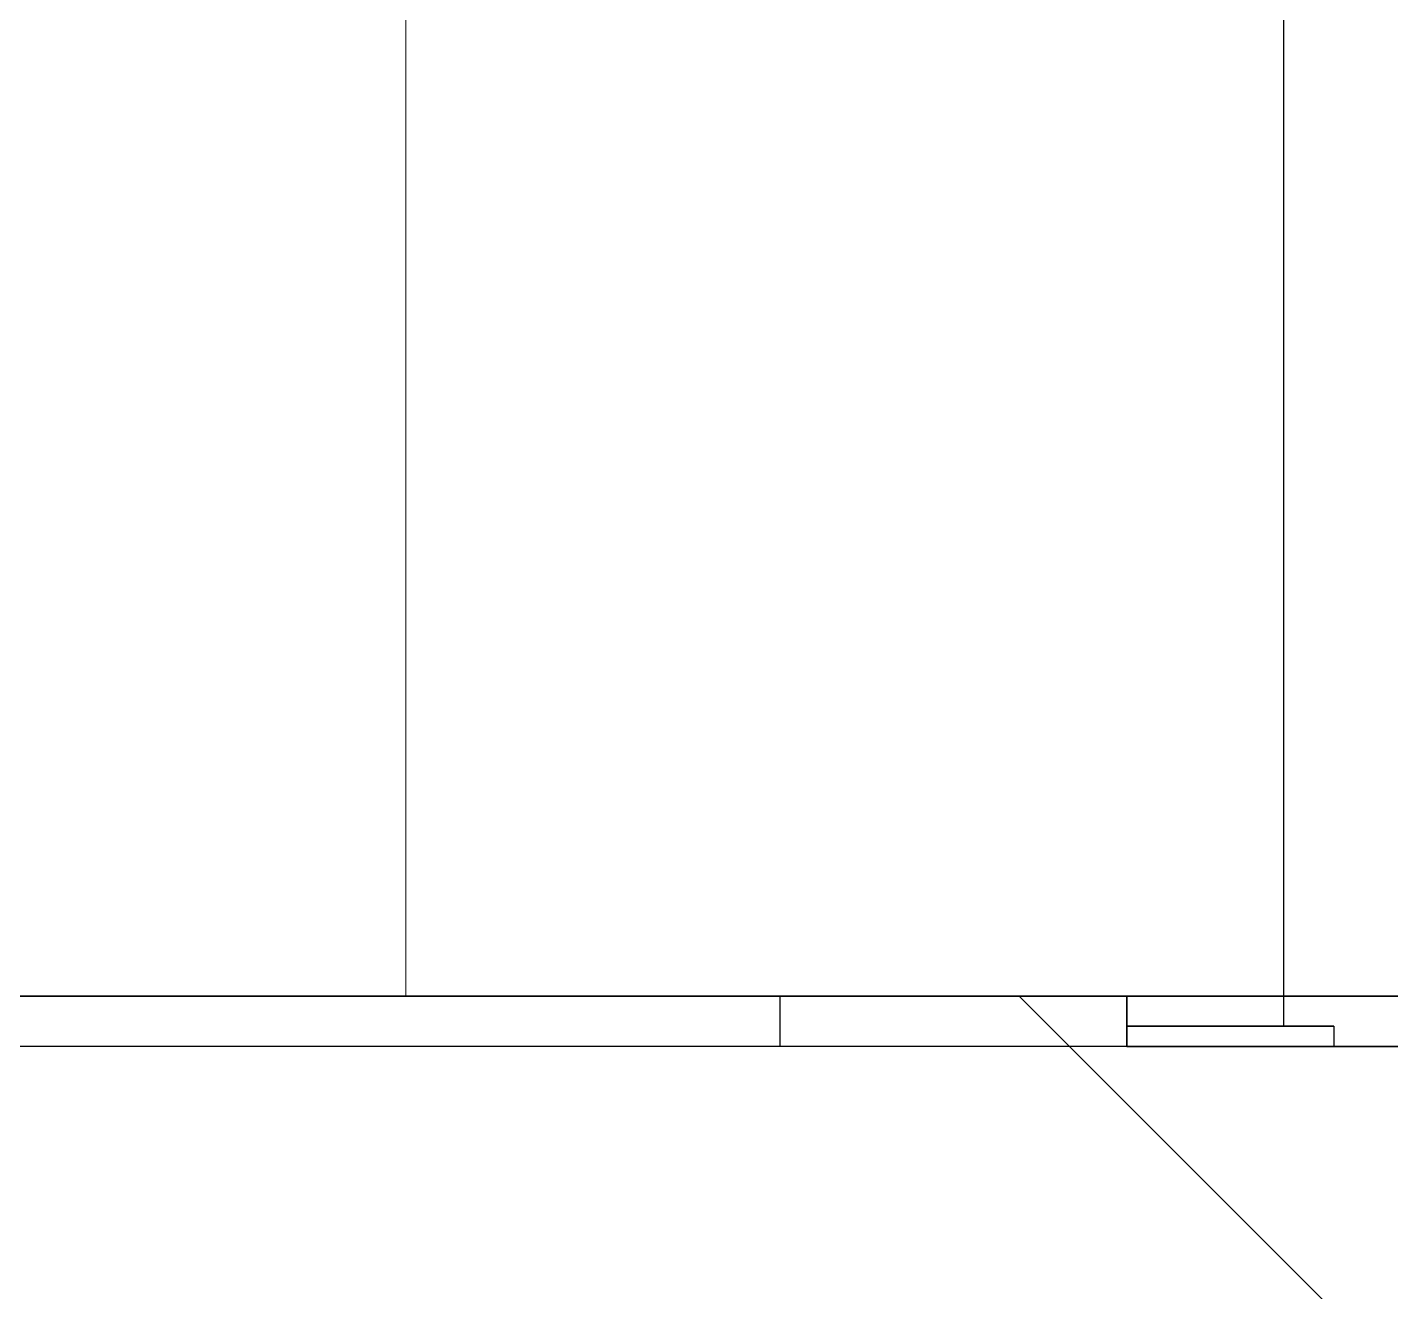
# Model space of a CAD drawing. Header units: millimetres. Extents: x 3774 to 718460, y -768339 to 192544.
# Drawn here: x 513533.3 to 513668.8, y -732386 to -732260.4 of the extents above; entities that cross this region are included whole.
import ezdxf
from ezdxf.xclip import XClip

# ---------------------------------------------------------------- set-up
doc = ezdxf.new("R2010")
doc.units = ezdxf.units.MM
doc.header["$XCLIPFRAME"] = 0
doc.set_wipeout_variables(frame=1)
doc.linetypes.add('TA_GL_000.70000', pattern=[1.925, 0.7, -0.175, 0.175, -0.175, 0.7])
doc.linetypes.add('XKITLINE00', pattern=[0])
doc.layers.add('000 - 0_HIDE_OBJ_FRAMING_DEF_SUB_1', color=7, linetype='Continuous')
doc.layers.add('000 - 0_SYM_DWG_GRIDLINE_MAIN_COLOR_251', color=7, linetype='Continuous')
doc.layers.add('Part', color=7, linetype='Continuous', lineweight=0)
doc.styles.add('TA', font='', dxfattribs={"height": 4.5})
doc.styles.get('TA').set_extended_font_data('Cordia New')

# ---------------------------------------------------------------- blocks, each defined once
blk = doc.blocks.new('*U6351')
at = {"layer": '000 - 0_SYM_DWG_GRIDLINE_MAIN_COLOR_251', "color": 7, "linetype": 'ByBlock', "ltscale": 5}
blk.add_line((70, 0), (-169.1469, 0), dxfattribs=at)
at = {"color": 7, "style": 'TA', "flags": 1}
blk.add_attdef('LOCATION', (6, -6), '', height=4.5, rotation=270, dxfattribs=at)
blk = doc.blocks.new('W-1-PP19-SE-ENT3_20260407-142914_PP19_ENT3_ELE4_DIMS_2')
at = {"layer": '000 - 0_SYM_DWG_GRIDLINE_MAIN_COLOR_251', "color": 7, "linetype": 'TA_GL_000.70000', "xscale": 50.00000000000003, "yscale": 50.00000000000003, "zscale": 50.00000000000003, "rotation": 180}
blk.add_blockref('*U6351', (-2517, 101510), dxfattribs=at)
blk = doc.blocks.new('*A22826573')
at = {"layer": 'Part', "color": 7, "linetype": 'XKITLINE00', "lineweight": 0}
blk.add_line((2577.484961, -165.539902), (2577.484961, -156.347902), dxfattribs=at)
blk = doc.blocks.new('*A20176356')
at = {"layer": 'Part', "color": 7, "linetype": 'XKITLINE00', "lineweight": 0}
blk.add_line((2577.484962, -156.339902), (2577.484962, -165.539902), dxfattribs=at)
blk = doc.blocks.new('W-1-PP19-SE-ENT3_20260407-143459_PP19_ENT3_SE_ELE4')
at = {"color": 7, "lineweight": 0, "xscale": 125, "yscale": 125, "zscale": 125}
for name in ['*A20176356', '*A22826573']:
    blk.add_blockref(name, (-320145.950375, 121992.48775), dxfattribs=at)
blk = doc.blocks.new('*U7984')
at = {"layer": 'Defpoints', "color": 7}
blk.add_lwpolyline([(0, -500), (11957.346, -500), (11957.346, 0), (0, 0)], close=True, dxfattribs=at)
at = {"color": 7}
blk.add_wipeout([(0, -500), (11957.346, -500), (11957.346, 0), (0, 0)], dxfattribs=at)
h = blk.add_hatch()
h.set_pattern_fill('EARTH', scale=50, angle=45)
h.paths.add_polyline_path([(0, -500), (11957.346, -500), (11957.346, 0), (0, 0)])
blk.add_line((-250, 0), (12207.346, 0), dxfattribs=at)
blk = doc.blocks.new('DPA_CP_Entrance Facade Base Panel - Facade Base Panel-12302316-2350-01 ENTRANCE 3 ELEVATION 4')
at = {"layer": '000 - 0_HIDE_OBJ_FRAMING_DEF_SUB_1', "color": 7}
for p, q in [((-10917.96, 101300), (-10943.53, 101300)), ((-10943.53, 101300), (-10917.96, 101300)), ((-10917.96, 101300), (-10943.53, 101300)), ((-10943.53, 101300), (-10917.96, 101300))]:
    blk.add_line(p, q, dxfattribs=at)
blk = doc.blocks.new('DPA_Drainage Gutter_Landscape_Type A - DPA_Drainage Gutter_Landscape_Type A-20147817-2350-01 ENTRANCE 3 ELEVATION 4')
at = {"layer": '000 - 0_HIDE_OBJ_FRAMING_DEF_SUB_1', "color": 7}
for p, q in [((-10943.53, 101305), (-11338.53, 101305)), ((-11338.53, 101305), (-10943.53, 101305)), ((-10943.53, 101305), (-11338.53, 101305)), ((-11338.53, 101305), (-10943.53, 101305)), ((-10943.53, 101305), (-11338.53, 101305)), ((-11338.53, 101305), (-10943.53, 101305)), ((-10950.53, 101305), (-11050.53, 101305)), ((-11050.53, 101305), (-10950.53, 101305)), ((-10950.53, 101305), (-11050.53, 101305)), ((-11050.53, 101305), (-10950.53, 101305)), ((-10950.53, 101305), (-11050.53, 101305)), ((-11050.53, 101305), (-10950.53, 101305)), ((-10943.53, 101305), (-10943.53, 101302)), ((-10943.53, 101302), (-10943.53, 101305)), ((-10943.53, 101305), (-10943.53, 101302)), ((-10943.53, 101302), (-10943.53, 101305)), ((-10943.53, 101305), (-10943.53, 101302)), ((-10943.53, 101302), (-10943.53, 101305))]:
    blk.add_line(p, q, dxfattribs=at)
blk = doc.blocks.new('DPA_Drainage Gutter_Landscape_Type A - DPA_Drainage Gutter_Landscape_Type A-17304973-2350-01 ENTRANCE 3 ELEVATION 4')
at = {"layer": '000 - 0_HIDE_OBJ_FRAMING_DEF_SUB_1', "color": 7}
for p, q in [((-10977.95, 101305), (-11320.03, 101305)), ((-10991.84, 101305), (-11282.34, 101305)), ((-11275.45, 101305), (-10977.95, 101305)), ((-11078.45, 101305), (-10991.84, 101305)), ((-10977.95, 101300), (-10977.95, 101305))]:
    blk.add_line(p, q, dxfattribs=at)
blk = doc.blocks.new('DPA_GM-Manhole Cover Type 2 - 900x900-V182-2350-01 ENTRANCE 3 ELEVATION 4')
at = {"layer": '000 - 0_HIDE_OBJ_FRAMING_DEF_SUB_1', "color": 7}
for p, q in [((-10943.53, 101302), (-10927.95, 101302)), ((-10927.95, 101302), (-10943.53, 101302)), ((-10457.96, 101300), (-10943.53, 101300)), ((-10943.53, 101300), (-10457.96, 101300)), ((-10462.96, 101300), (-10943.53, 101300)), ((-10943.53, 101300), (-10462.96, 101300)), ((-10943.53, 101300), (-10472.96, 101300)), ((-10472.96, 101300), (-10943.53, 101300)), ((-10943.53, 101300), (-10312.96, 101300)), ((-10312.96, 101300), (-10943.53, 101300)), ((-10457.96, 101300), (-10943.53, 101300)), ((-10943.53, 101300), (-10457.96, 101300)), ((-10943.53, 101300), (-10922.96, 101300)), ((-10922.96, 101300), (-10943.53, 101300))]:
    blk.add_line(p, q, dxfattribs=at)
blk = doc.blocks.new('DPA_GM-Manhole Cover Type 2 - 900x900-V183-2350-01 ENTRANCE 3 ELEVATION 4')
at = {"layer": '000 - 0_HIDE_OBJ_FRAMING_DEF_SUB_1', "color": 7}
for p, q in [((-10943.53, 101302), (-10922.96, 101302)), ((-10922.96, 101302), (-10943.53, 101302)), ((-10922.96, 101302), (-10922.96, 101300)), ((-10922.96, 101302), (-10922.96, 101300)), ((-10457.96, 101300), (-10943.53, 101300)), ((-10943.53, 101300), (-10457.96, 101300)), ((-10462.96, 101300), (-10943.53, 101300)), ((-10943.53, 101300), (-10462.96, 101300)), ((-10943.53, 101300), (-10472.96, 101300)), ((-10472.96, 101300), (-10943.53, 101300)), ((-10943.53, 101300), (-10312.96, 101300)), ((-10312.96, 101300), (-10943.53, 101300)), ((-10457.96, 101300), (-10943.53, 101300)), ((-10943.53, 101300), (-10457.96, 101300)), ((-10943.53, 101300), (-10922.96, 101300)), ((-10922.96, 101300), (-10943.53, 101300))]:
    blk.add_line(p, q, dxfattribs=at)
blk = doc.blocks.new('DPA_Drainage Gutter_Landscape_Type A - DPA_Drainage Gutter_Landscape_Type A-19283631-2350-01 ENTRANCE 3 ELEVATION 4')
at = {"layer": '000 - 0_HIDE_OBJ_FRAMING_DEF_SUB_1', "color": 7}
for p, q in [((-10943.53, 101305), (-11338.53, 101305)), ((-11338.53, 101305), (-10943.53, 101305)), ((-10943.53, 101305), (-11338.53, 101305)), ((-11338.53, 101305), (-10943.53, 101305)), ((-10943.53, 101305), (-11338.53, 101305)), ((-11338.53, 101305), (-10943.53, 101305)), ((-10943.53, 101305), (-11338.53, 101305)), ((-11338.53, 101305), (-10943.53, 101305)), ((-10943.53, 101305), (-11338.53, 101305)), ((-11338.53, 101305), (-10943.53, 101305)), ((-10943.53, 101305), (-11338.53, 101305)), ((-11338.53, 101305), (-10943.53, 101305)), ((-10943.53, 101305), (-11338.53, 101305)), ((-11338.53, 101305), (-10943.53, 101305)), ((-10943.53, 101305), (-11338.53, 101305)), ((-11338.53, 101305), (-10943.53, 101305)), ((-10943.53, 101305), (-11338.53, 101305)), ((-11338.53, 101305), (-10943.53, 101305)), ((-10943.53, 101305), (-11338.53, 101305)), ((-11338.53, 101305), (-10943.53, 101305)), ((-10943.53, 101305), (-11338.53, 101305)), ((-11338.53, 101305), (-10943.53, 101305)), ((-10943.53, 101305), (-11338.53, 101305)), ((-11338.53, 101305), (-10943.53, 101305)), ((-10943.53, 101305), (-11338.53, 101305)), ((-11338.53, 101305), (-10943.53, 101305)), ((-10943.53, 101305), (-11338.53, 101305)), ((-11338.53, 101305), (-10943.53, 101305)), ((-10950.53, 101305), (-11050.53, 101305)), ((-11050.53, 101305), (-10950.53, 101305)), ((-10950.53, 101305), (-11050.53, 101305)), ((-11050.53, 101305), (-10950.53, 101305)), ((-10950.53, 101305), (-11050.53, 101305)), ((-11050.53, 101305), (-10950.53, 101305)), ((-10950.53, 101305), (-11050.53, 101305)), ((-11050.53, 101305), (-10950.53, 101305)), ((-10950.53, 101305), (-11050.53, 101305)), ((-11050.53, 101305), (-10950.53, 101305)), ((-10950.53, 101305), (-11050.53, 101305)), ((-11050.53, 101305), (-10950.53, 101305)), ((-10950.53, 101305), (-11050.53, 101305)), ((-11050.53, 101305), (-10950.53, 101305)), ((-10950.53, 101305), (-11050.53, 101305)), ((-11050.53, 101305), (-10950.53, 101305)), ((-10950.53, 101305), (-11050.53, 101305)), ((-11050.53, 101305), (-10950.53, 101305)), ((-10950.53, 101305), (-11050.53, 101305)), ((-11050.53, 101305), (-10950.53, 101305)), ((-10950.53, 101305), (-11050.53, 101305)), ((-11050.53, 101305), (-10950.53, 101305)), ((-10950.53, 101305), (-11050.53, 101305)), ((-11050.53, 101305), (-10950.53, 101305)), ((-10950.53, 101305), (-11050.53, 101305)), ((-11050.53, 101305), (-10950.53, 101305)), ((-10950.53, 101305), (-11050.53, 101305)), ((-11050.53, 101305), (-10950.53, 101305)), ((-10943.53, 101305), (-10943.53, 101302)), ((-10943.53, 101302), (-10943.53, 101305)), ((-10943.53, 101305), (-10943.53, 101302)), ((-10943.53, 101302), (-10943.53, 101305)), ((-10943.53, 101305), (-10943.53, 101302)), ((-10943.53, 101302), (-10943.53, 101305)), ((-10943.53, 101305), (-10943.53, 101302)), ((-10943.53, 101302), (-10943.53, 101305)), ((-10943.53, 101305), (-10943.53, 101302)), ((-10943.53, 101302), (-10943.53, 101305)), ((-10943.53, 101305), (-10943.53, 101302)), ((-10943.53, 101302), (-10943.53, 101305)), ((-10943.53, 101305), (-10943.53, 101302)), ((-10943.53, 101302), (-10943.53, 101305)), ((-10943.53, 101305), (-10943.53, 101302)), ((-10943.53, 101302), (-10943.53, 101305)), ((-10943.53, 101305), (-10943.53, 101302)), ((-10943.53, 101302), (-10943.53, 101305)), ((-10943.53, 101305), (-10943.53, 101302)), ((-10943.53, 101302), (-10943.53, 101305)), ((-10943.53, 101305), (-10943.53, 101302)), ((-10943.53, 101302), (-10943.53, 101305)), ((-10943.53, 101305), (-10943.53, 101302)), ((-10943.53, 101302), (-10943.53, 101305)), ((-10943.53, 101305), (-10943.53, 101302)), ((-10943.53, 101302), (-10943.53, 101305)), ((-10943.53, 101305), (-10943.53, 101302)), ((-10943.53, 101302), (-10943.53, 101305))]:
    blk.add_line(p, q, dxfattribs=at)
blk = doc.blocks.new('DPA_Drainage Gutter_Landscape_Type A - DPA_Drainage Gutter_Landscape_Type A-19283843-2350-01 ENTRANCE 3 ELEVATION 4')
at = {"layer": '000 - 0_HIDE_OBJ_FRAMING_DEF_SUB_1', "color": 7}
for p, q in [((-10943.53, 101305), (-11338.53, 101305)), ((-11338.53, 101305), (-10943.53, 101305)), ((-10943.53, 101305), (-11338.53, 101305)), ((-11338.53, 101305), (-10943.53, 101305)), ((-10950.53, 101305), (-11050.53, 101305)), ((-11050.53, 101305), (-10950.53, 101305)), ((-10950.53, 101305), (-11050.53, 101305)), ((-11050.53, 101305), (-10950.53, 101305)), ((-10943.53, 101305), (-10943.53, 101300)), ((-10943.53, 101300), (-10943.53, 101305)), ((-10943.53, 101305), (-10943.53, 101300)), ((-10943.53, 101300), (-10943.53, 101305))]:
    blk.add_line(p, q, dxfattribs=at)
blk = doc.blocks.new('DPA_U BICYCLE PARKING - DPA_U BICYCLE PARKING_650mm-10731399-2350-01 ENTRANCE 3 ELEVATION 4')
at = {"layer": '000 - 0_HIDE_OBJ_FRAMING_DEF_SUB_1', "color": 7}
for p, q in [((-10927.96, 102170), (-10927.96, 101302)), ((-10943.53, 101300), (-9712.96, 101300)), ((-9712.96, 101300), (-10943.53, 101300)), ((-10917.32, 101300), (-10927.44, 101300)), ((-10927.44, 101300), (-10917.32, 101300))]:
    blk.add_line(p, q, dxfattribs=at)
blk = doc.blocks.new('DPA_U BICYCLE PARKING - DPA_U BICYCLE PARKING_650mm-V189-2350-01 ENTRANCE 3 ELEVATION 4')
at = {"layer": '000 - 0_HIDE_OBJ_FRAMING_DEF_SUB_1', "color": 7}
for p, q in [((-10927.96, 102170), (-10927.96, 101302)), ((-10943.53, 101300), (-9712.96, 101300)), ((-9712.96, 101300), (-10943.53, 101300)), ((-10917.32, 101300), (-10927.44, 101300)), ((-10927.44, 101300), (-10917.32, 101300))]:
    blk.add_line(p, q, dxfattribs=at)
blk = doc.blocks.new('FH_FDC BOX - FH_FDC BOX-19340604-2350-01 ENTRANCE 3 ELEVATION 4')
at = {"layer": '000 - 0_HIDE_OBJ_FRAMING_DEF_SUB_1', "color": 7}
for p, q in [((-10943.53, 101300), (-9997.96, 101300)), ((-9997.96, 101300), (-10943.53, 101300)), ((-10943.53, 101300), (-9997.96, 101300)), ((-9997.96, 101300), (-10943.53, 101300))]:
    blk.add_line(p, q, dxfattribs=at)
blk = doc.blocks.new('A$C7d5df670')
at = {"layer": '000 - 0_HIDE_OBJ_FRAMING_DEF_SUB_1', "lineweight": 9}
h = blk.add_hatch(dxfattribs=at)
h.set_pattern_fill('FP_38', style=0, pattern_type=2)
h.set_pattern_definition([(50, (17015.24, -101150), (728.7365, -63.7558), [76.2, -838.2]), (355, (17015.24, -101150), (-140.9716, 764.2276), [60.96, -670.56]), (100.451, (17076, -101155.3), (587.77, 700.4668), [64.76, -712.36]), (46.184, (17015.2, -100946.8), (1084.316, -168.171), [114.3, -1257.3]), (96.636, (17105.6, -100960.8), (949.61, 989.71), [97.14, -1068.54]), (351.184, (17015.2, -100946.8), (949.62, 989.701), [91.44, -1005.84]), (21, (17116.84, -100997.6), (606.458, -409.0606), [76.2, -838.2]), (326, (17116.84, -100997.6), (247.2083, 736.753), [60.96, -670.56]), (71.451, (17167.4, -101031.7), (853.6683, 327.6855), [64.76, -712.36]), (37.5, (17015.24, -101150), (12.3547, 338.2201), [33.528, -628.904, 33.528, -647.192, -673.1]), (37.5, (17015.24, -101150), (12.3547, 338.2201), [-1343.152, 33.528, -639.572]), (7.5, (17015.24, -101150), (267.2789, 400.7221), [33.528, -354.584, 33.528, -613.664, -256.54]), (7.5, (17015.24, -101150), (267.2789, 400.7221), [-1035.304, 33.528, -223.012]), (327.5, (16788.68, -101150), (542.3633, -22.91534), [33.528, -220.472, 33.528, -758.952, -1051.56]), (327.5, (16788.68, -101150), (542.3633, -22.91534), [-1046.48, 33.528, -1018.032]), (317.5, (16687.08, -101150), (592.517, 101.707), [33.528, -296.672, 33.528, -492.76, -746.76]), (317.5, (16687.08, -101150), (592.517, 101.707), [-856.488, 33.528, -713.232])])
h.paths.add_polyline_path([(389.74, 0), (9116.5, 0), (9116.5, 150), (-3634.12, 150), (-3634.12, 0), (292.09, 0)])
at = {"layer": '000 - 0_HIDE_OBJ_FRAMING_DEF_SUB_1', "color": 7, "lineweight": 25}
blk.add_line((9116.5, 150), (-3634.12, 150), dxfattribs=at)
at = {"layer": '000 - 0_HIDE_OBJ_FRAMING_DEF_SUB_1', "color": 7}
for name in ['FH_FDC BOX - FH_FDC BOX-19340604-2350-01 ENTRANCE 3 ELEVATION 4', 'DPA_CP_Entrance Facade Base Panel - Facade Base Panel-12302316-2350-01 ENTRANCE 3 ELEVATION 4', 'DPA_U BICYCLE PARKING - DPA_U BICYCLE PARKING_650mm-10731399-2350-01 ENTRANCE 3 ELEVATION 4', 'DPA_U BICYCLE PARKING - DPA_U BICYCLE PARKING_650mm-10731399-2350-01 ENTRANCE 3 ELEVATION 4', 'DPA_U BICYCLE PARKING - DPA_U BICYCLE PARKING_650mm-10731399-2350-01 ENTRANCE 3 ELEVATION 4', 'DPA_U BICYCLE PARKING - DPA_U BICYCLE PARKING_650mm-10731399-2350-01 ENTRANCE 3 ELEVATION 4', 'DPA_U BICYCLE PARKING - DPA_U BICYCLE PARKING_650mm-10731399-2350-01 ENTRANCE 3 ELEVATION 4', 'DPA_U BICYCLE PARKING - DPA_U BICYCLE PARKING_650mm-10731399-2350-01 ENTRANCE 3 ELEVATION 4', 'DPA_U BICYCLE PARKING - DPA_U BICYCLE PARKING_650mm-10731399-2350-01 ENTRANCE 3 ELEVATION 4', 'DPA_U BICYCLE PARKING - DPA_U BICYCLE PARKING_650mm-10731399-2350-01 ENTRANCE 3 ELEVATION 4', 'DPA_U BICYCLE PARKING - DPA_U BICYCLE PARKING_650mm-10731399-2350-01 ENTRANCE 3 ELEVATION 4', 'DPA_U BICYCLE PARKING - DPA_U BICYCLE PARKING_650mm-V189-2350-01 ENTRANCE 3 ELEVATION 4', 'DPA_Drainage Gutter_Landscape_Type A - DPA_Drainage Gutter_Landscape_Type A-17304973-2350-01 ENTRANCE 3 ELEVATION 4', 'DPA_Drainage Gutter_Landscape_Type A - DPA_Drainage Gutter_Landscape_Type A-20147817-2350-01 ENTRANCE 3 ELEVATION 4', 'DPA_Drainage Gutter_Landscape_Type A - DPA_Drainage Gutter_Landscape_Type A-19283631-2350-01 ENTRANCE 3 ELEVATION 4', 'DPA_Drainage Gutter_Landscape_Type A - DPA_Drainage Gutter_Landscape_Type A-19283843-2350-01 ENTRANCE 3 ELEVATION 4', 'DPA_GM-Manhole Cover Type 2 - 900x900-V182-2350-01 ENTRANCE 3 ELEVATION 4', 'DPA_GM-Manhole Cover Type 2 - 900x900-V183-2350-01 ENTRANCE 3 ELEVATION 4']:
    blk.add_blockref(name, (18312.98, -101150), dxfattribs=at)

msp = doc.modelspace()

# ---------------------------------------------------------------- block references
at = {"color": 7}
ref = msp.add_blockref('W-1-PP19-SE-ENT3_20260407-142914_PP19_ENT3_ELE4_DIMS_2', (511531.288, -833866.64), dxfattribs=at)
XClip(ref).set_block_clipping_path([(-11304.0968506876, 98755.1221213046), (6699.1176849194, 115887.2401709807)])
msp.add_blockref('W-1-PP19-SE-ENT3_20260407-143459_PP19_ENT3_SE_ELE4', (511531.288, -833866.64), dxfattribs=at)

# ---------------------------------------------------------------- next in the draw order: block references
msp.add_blockref('*U7984', (505514.288, -732356.64), dxfattribs=at)

# ---------------------------------------------------------------- next in the draw order: block references
msp.add_blockref('A$C7d5df670', (506273.101, -732511.64), dxfattribs=at)

doc.saveas('drawing.dxf')
